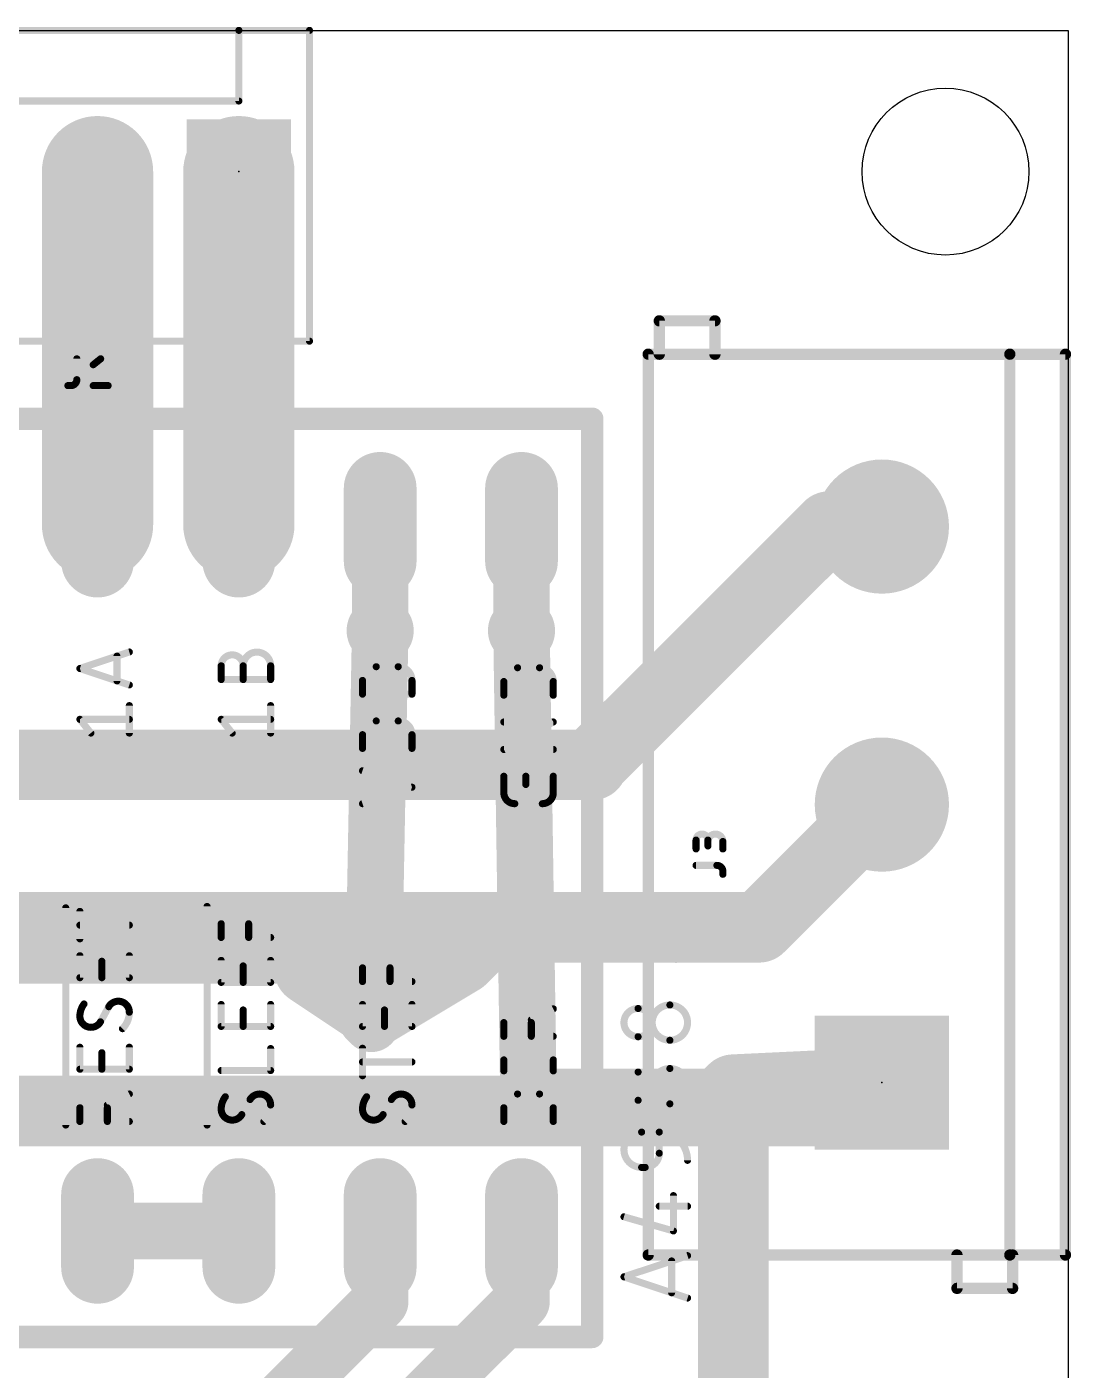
# Model space of a CAD drawing. Extents: x 36.8 to 81, y -0.1 to 39.4.
# Drawn here: x 62.23 to 81, y 15.28 to 39.43 of the extents above; entities that cross this region are included whole.
import ezdxf

# ---------------------------------------------------------------- set-up
doc = ezdxf.new("R2010")
doc.units = 0
for name, color, linetype in [('1', 22, 'CONTINUOUS'), ('16', 175, 'CONTINUOUS'), ('17', 82, 'CONTINUOUS'), ('18', 82, 'CONTINUOUS'), ('20', 30, 'CONTINUOUS'), ('21', 253, 'CONTINUOUS'), ('23', 7, 'CONTINUOUS'), ('25', 253, 'CONTINUOUS'), ('27', 253, 'CONTINUOUS'), ('51', 253, 'CONTINUOUS')]:
    doc.layers.add(name, color=color, linetype=linetype)

# ---------------------------------------------------------------- blocks, each defined once
blk = doc.blocks.new('SQUAREP')
blk.add_solid([(-0.5, -0.5), (0.5, -0.5), (-0.5, 0.5), (0.5, 0.5)])
blk = doc.blocks.new('ROUNDP')
at = {"const_width": 0.5}
blk.add_lwpolyline([(0, -0.25, 1), (0, 0.25, 1), (0, -0.25)], format="xyb", dxfattribs=at)
blk = doc.blocks.new('LONGP100')
at = {"const_width": 1}
blk.add_lwpolyline([(-0.5, 0), (0.5, 0)], dxfattribs=at)
at = {"const_width": 0.5}
for points in [[(-0.5, 0.25, 1), (-0.5, -0.25)], [(0.5, -0.25, 1), (0.5, 0.25)]]:
    blk.add_lwpolyline(points, format="xyb", dxfattribs=at)
blk = doc.blocks.new('ROUNDV')
at = {"const_width": 0.5}
blk.add_lwpolyline([(0, -0.25, 1), (0, 0.25, 1), (0, -0.25)], format="xyb", dxfattribs=at)

msp = doc.modelspace()

# ---------------------------------------------------------------- linework, layer by layer
at = {"layer": '1', "const_width": 1.016}
for points in [[(68.58, 28.575), (68.453, 21.717)], [(71.12, 28.575), (71.247, 20.066)]]:
    msp.add_lwpolyline(points, dxfattribs=at)
at = {"layer": '1', "const_width": 0.508}
for points in [[(68.834, 28.5703, 1), (68.326, 28.5797)], [(71.374, 28.5788, 1), (70.866, 28.5712)], [(68.199, 21.7217, 1), (68.707, 21.7123)], [(70.993, 20.0622, 1), (71.501, 20.0698)]]:
    msp.add_lwpolyline(points, format="xyb", dxfattribs=at)
at = {"layer": '16'}
for points, const_width in [([(63.5, 36.83), (63.5, 30.48)], 2), ([(66.04, 36.83), (66.04, 30.48)], 2), ([(68.58, 28.575), (68.58, 30.48)], 1.016), ([(71.12, 30.48), (71.12, 28.575)], 1.016), ([(76.6497, 30.447), (72.39, 26.1874)], 1.27), ([(77.597, 30.447), (76.6497, 30.447)], 1.27), ([(72.39, 26.162), (72.39, 26.1874)], 1.27), ([(72.39, 26.162), (53.34, 26.162)], 1.27), ([(75.391, 23.241), (77.51, 25.36)], 1.27), ([(77.51, 25.36), (77.597, 25.447)], 1.016), ([(68.072, 23.241), (42.799, 23.241)], 1.27), ([(68.072, 23.241), (67.31, 22.479)], 1.27), ([(70.612, 23.241), (68.072, 23.241)], 1.27), ([(70.0405, 22.6695), (70.612, 23.241)], 1.27), ([(70.612, 23.241), (75.391, 23.241)], 1.27), ([(67.31, 22.86), (43.18, 22.86)], 1.27), ([(67.31, 22.479), (67.31, 22.86)], 1.27), ([(69.85, 22.86), (68.58, 22.86)], 1.27), ([(70.0405, 22.6695), (69.85, 22.86)], 1.27), ([(68.453, 21.717), (70.0405, 22.6695)], 1.27), ([(68.453, 21.717), (67.31, 22.479)], 1.27), ([(68.421, 21.5044), (68.453, 21.717)], 1.016), ([(68.3353, 21.59), (68.421, 21.5044)], 1.016), ([(77.597, 20.447), (74.93, 20.32)], 1.27), ([(77.089, 19.939), (77.597, 20.447)], 1.27), ([(74.676, 20.066), (74.93, 20.32)], 1.27), ([(74.93, 20.32), (74.93, 11.43)], 1.27), ([(46.99, 19.939), (77.089, 19.939)], 1.27), ([(71.247, 20.066), (74.676, 20.066)], 1.27), ([(71.247, 20.066), (71.247, 19.939)], 1.016), ([(71.247, 19.939), (55.753, 19.939)], 1.016), ([(74.93, 11.43), (74.93, 19.05)], 1.016), ([(63.5, 17.78), (66.04, 17.78)], 1.016), ([(68.58, 17.78), (68.58, 16.51)], 1.016), ([(71.12, 17.78), (71.12, 16.51)], 1.016), ([(68.58, 16.51), (63.5, 11.43)], 1.016), ([(71.12, 16.51), (66.04, 11.43)], 1.016)]:
    msp.add_lwpolyline(points, dxfattribs=dict(at, const_width=const_width))
for points, const_width in [([(64, 36.83, 1), (63, 36.83)], 1), ([(66.54, 36.83, 1), (65.54, 36.83)], 1), ([(63, 30.48, 1), (64, 30.48)], 1), ([(65.54, 30.48, 1), (66.54, 30.48)], 1), ([(68.834, 30.48, 1), (68.326, 30.48)], 0.508), ([(71.374, 30.48, 1), (70.866, 30.48)], 0.508), ([(76.6497, 30.7645, 1), (76.6497, 30.1295)], 0.635), ([(76.8742, 30.2225, 1), (76.4251, 30.6715)], 0.635), ([(77.597, 30.1295, 1), (77.597, 30.7645)], 0.635), ([(68.326, 28.575, 1), (68.834, 28.575)], 0.508), ([(70.866, 28.575, 1), (71.374, 28.575)], 0.508), ([(72.7075, 26.1874, 1), (72.0725, 26.1874)], 0.635), ([(72.1655, 26.4119, 1), (72.6145, 25.9628)], 0.635), ([(72.39, 25.8445, 1), (72.39, 26.4795)], 0.635), ([(72.0725, 26.162, 1), (72.7075, 26.162)], 0.635), ([(77.7345, 25.1355, 1), (77.2855, 25.5845)], 0.635), ([(77.7766, 25.2674, 1), (77.4174, 25.6266)], 0.508), ([(77.3304, 25.5396, 1), (77.6896, 25.1804)], 0.508), ([(68.072, 23.5585, 1), (68.072, 22.9235)], 0.635), ([(68.2965, 23.0165, 1), (67.8475, 23.4655)], 0.635), ([(68.072, 22.9235, 1), (68.072, 23.5585)], 0.635), ([(70.612, 23.5585, 1), (70.612, 22.9235)], 0.635), ([(70.8365, 23.0165, 1), (70.3875, 23.4655)], 0.635), ([(70.612, 22.9235, 1), (70.612, 23.5585)], 0.635), ([(75.1665, 23.4655, 1), (75.6155, 23.0165)], 0.635), ([(75.391, 22.9235, 1), (75.391, 23.5585)], 0.635), ([(67.6275, 22.86, 1), (66.9925, 22.86)], 0.635), ([(67.31, 22.5425, 1), (67.31, 23.1775)], 0.635), ([(68.58, 23.1775, 1), (68.58, 22.5425)], 0.635), ([(70.0745, 23.0845, 1), (69.6255, 22.6355)], 0.635), ([(69.85, 22.5425, 1), (69.85, 23.1775)], 0.635), ([(69.816, 22.894, 1), (70.265, 22.445)], 0.635), ([(69.816, 22.445, 1), (70.265, 22.894)], 0.635), ([(70.2039, 22.3972, 1), (69.8771, 22.9418)], 0.635), ([(67.4861, 22.7432, 1), (67.1339, 22.2148)], 0.635), ([(67.0855, 22.7035, 1), (67.5345, 22.2545)], 0.635), ([(66.9925, 22.479, 1), (67.6275, 22.479)], 0.635), ([(68.2896, 21.9893, 1), (68.6164, 21.4447)], 0.635), ([(68.7042, 21.6792, 1), (68.2018, 21.7548)], 0.508), ([(68.2769, 21.4528, 1), (68.6291, 21.9812)], 0.635), ([(68.5149, 21.7696, 1), (68.1557, 21.4104)], 0.508), ([(68.1698, 21.5422, 1), (68.6721, 21.4665)], 0.508), ([(68.2414, 21.3248, 1), (68.6006, 21.684)], 0.508), ([(77.8215, 20.2225, 1), (77.3725, 20.6715)], 0.635), ([(77.6121, 20.1299, 1), (77.5819, 20.7641)], 0.635), ([(75.2475, 20.32, 1), (74.6125, 20.32)], 0.635), ([(74.9149, 20.6371, 1), (74.9451, 20.0029)], 0.635), ([(75.1545, 20.0955, 1), (74.7055, 20.5445)], 0.635), ([(71.247, 20.3835, 1), (71.247, 19.7485)], 0.635), ([(71.501, 20.066, 1), (70.993, 20.066)], 0.508), ([(74.4515, 20.2905, 1), (74.9005, 19.8415)], 0.635), ([(74.676, 19.7485, 1), (74.676, 20.3835)], 0.635), ([(77.089, 19.6215, 1), (77.089, 20.2565)], 0.635), ([(71.247, 19.685, 1), (71.247, 20.193)], 0.508), ([(76.8645, 20.1635, 1), (77.3135, 19.7145)], 0.635), ([(70.993, 19.939, 1), (71.501, 19.939)], 0.508), ([(75.184, 19.05, 1), (74.676, 19.05)], 0.508), ([(63.5, 18.034, 1), (63.5, 17.526)], 0.508), ([(66.04, 17.526, 1), (66.04, 18.034)], 0.508), ([(68.834, 17.78, 1), (68.326, 17.78)], 0.508), ([(71.374, 17.78, 1), (70.866, 17.78)], 0.508), ([(68.7596, 16.3304, 1), (68.4004, 16.6896)], 0.508), ([(71.2996, 16.3304, 1), (70.9404, 16.6896)], 0.508), ([(68.326, 16.51, 1), (68.834, 16.51)], 0.508), ([(70.866, 16.51, 1), (71.374, 16.51)], 0.508)]:
    msp.add_lwpolyline(points, format="xyb", dxfattribs=dict(at, const_width=const_width))
at = {"layer": '20'}
for p, q in [((80.95, 39.36), (36.83, 39.36)), ((80.95, 0), (80.95, 39.36))]:
    msp.add_line(p, q, dxfattribs=at)
msp.add_circle((78.74, 36.83), 1.5, dxfattribs=at)
at = {"layer": '21'}
for points, const_width in [([(58.42, 39.37), (66.04, 39.37)], 0.127), ([(66.04, 39.37), (67.31, 39.37)], 0.127), ([(66.04, 39.37), (66.04, 38.1)], 0.127), ([(67.31, 33.782), (67.31, 39.37)], 0.127), ([(66.04, 38.1), (58.42, 38.1)], 0.127), ([(57.15, 33.782), (67.31, 33.782)], 0.127), ([(73.397, 17.347), (73.397, 33.547)], 0.2032), ([(73.397, 33.547), (79.897, 33.547)], 0.2032), ([(79.897, 33.547), (80.897, 33.547)], 0.2032), ([(79.897, 33.547), (79.897, 17.347)], 0.2032), ([(80.897, 33.547), (80.897, 17.347)], 0.2032), ([(52.07, 32.385), (72.39, 32.385)], 0.4064), ([(72.39, 32.385), (72.39, 15.875)], 0.4064), ([(63.1825, 27.8948), (64.0715, 28.1912)], 0.127), ([(63.8493, 28.1171), (63.8493, 27.6726)], 0.127), ([(64.0715, 27.5985), (63.1825, 27.8948)], 0.127), ([(65.7225, 27.6957), (65.7225, 27.9427)], 0.127), ([(66.1176, 27.6957), (66.1176, 27.9427)], 0.127), ([(66.6115, 27.9427), (66.6115, 27.6957)], 0.127), ([(68.5094, 27.927), (68.9046, 27.927)], 0.127), ([(71.0494, 27.9081), (71.4446, 27.9081)], 0.127), ([(66.6115, 27.6957), (65.7225, 27.6957)], 0.127), ([(68.2625, 27.4331), (68.2625, 27.6801)], 0.127), ([(69.1515, 27.6801), (69.1515, 27.4331)], 0.127), ([(70.8025, 27.4142), (70.8025, 27.6612)], 0.127), ([(71.6915, 27.6612), (71.6915, 27.4142)], 0.127), ([(69.1515, 27.4331), (68.2625, 27.4331)], 0.127), ([(71.6915, 27.4142), (70.8025, 27.4142)], 0.127), ([(64.0715, 26.7335), (64.0715, 27.2274)], 0.127), ([(66.6115, 26.7335), (66.6115, 27.2274)], 0.127), ([(63.3801, 26.7335), (63.1825, 26.9804)], 0.127), ([(63.1825, 26.9804), (64.0715, 26.9804)], 0.127), ([(65.9201, 26.7335), (65.7225, 26.9804)], 0.127), ([(65.7225, 26.9804), (66.6115, 26.9804)], 0.127), ([(68.5094, 26.9517), (68.9046, 26.9517)], 0.127), ([(70.8025, 26.4389), (71.6915, 26.9327)], 0.127), ([(71.6915, 26.9327), (70.8025, 26.9327)], 0.127), ([(68.2625, 26.4578), (68.2625, 26.7047)], 0.127), ([(69.1515, 26.7047), (69.1515, 26.4578)], 0.127), ([(69.1515, 26.4578), (68.2625, 26.4578)], 0.127), ([(71.6915, 26.4389), (70.8025, 26.4389)], 0.127), ([(69.1515, 25.7598), (68.2625, 26.0562)], 0.127), ([(70.8025, 25.6611), (70.8025, 25.9574)], 0.127), ([(71.1976, 25.8092), (71.1976, 25.9574)], 0.127), ([(71.1976, 25.9574), (71.6915, 25.9574)], 0.127), ([(71.6915, 25.9574), (71.6915, 25.6611)], 0.127), ([(68.2625, 25.4635), (69.1515, 25.7598)], 0.127), ([(71.4939, 25.4635), (71.0001, 25.4635)], 0.127), ([(65.4685, 19.685), (65.4685, 23.6151)], 0.127), ([(62.9285, 19.685), (62.9285, 23.5902)], 0.127), ([(63.1825, 23.0328), (63.1825, 23.5267)], 0.127), ([(64.0715, 23.2797), (63.1825, 23.2797)], 0.127), ([(65.7225, 23.0577), (65.7225, 23.3046)], 0.127), ([(66.2164, 23.3046), (66.2164, 23.0577)], 0.127), ([(66.6115, 23.0577), (65.7225, 23.0577)], 0.127), ([(63.1825, 22.3341), (63.1825, 22.7292)], 0.127), ([(64.0715, 22.7292), (64.0715, 22.3341)], 0.127), ([(65.7225, 22.2502), (65.7225, 22.6453)], 0.127), ([(66.6115, 22.6453), (66.6115, 22.2502)], 0.127), ([(63.5776, 22.3341), (63.5776, 22.6304)], 0.127), ([(66.1176, 22.2502), (66.1176, 22.5465)], 0.127), ([(68.2625, 22.2652), (68.2625, 22.5121)], 0.127), ([(68.7564, 22.5121), (68.7564, 22.2652)], 0.127), ([(64.0715, 22.3341), (63.1825, 22.3341)], 0.127), ([(66.6115, 22.2502), (65.7225, 22.2502)], 0.127), ([(69.1515, 22.2652), (68.2625, 22.2652)], 0.127), ([(63.7011, 21.8125), (63.5529, 21.5408)], 0.127), ([(65.7225, 21.4577), (65.7225, 21.8528)], 0.127), ([(66.1176, 21.4577), (66.1176, 21.754)], 0.127), ([(66.6115, 21.8528), (66.6115, 21.4577)], 0.127), ([(68.2625, 21.4577), (68.2625, 21.8528)], 0.127), ([(68.6576, 21.4577), (68.6576, 21.754)], 0.127), ([(69.1515, 21.8528), (69.1515, 21.4577)], 0.127), ([(71.6915, 21.7739), (71.2964, 21.5764)], 0.127), ([(66.6115, 21.4577), (65.7225, 21.4577)], 0.127), ([(69.1515, 21.4577), (68.2625, 21.4577)], 0.127), ([(70.8025, 21.28), (70.8025, 21.527)], 0.127), ([(71.2964, 21.527), (71.2964, 21.28)], 0.127), ([(71.6915, 21.28), (70.8025, 21.28)], 0.127), ([(63.1825, 20.6881), (63.1825, 21.0833)], 0.127), ([(63.5776, 20.6881), (63.5776, 20.9845)], 0.127), ([(64.0715, 21.0833), (64.0715, 20.6881)], 0.127), ([(66.6115, 20.6652), (66.6115, 21.0603)], 0.127), ([(68.2625, 20.5715), (68.2625, 21.0653)], 0.127), ([(69.1515, 20.8184), (68.2625, 20.8184)], 0.127), ([(70.8025, 20.6587), (70.8025, 20.8562)], 0.127), ([(70.8025, 20.7574), (71.6915, 20.7574)], 0.127), ([(71.6915, 20.6587), (71.6915, 20.8562)], 0.127), ([(64.0715, 20.6881), (63.1825, 20.6881)], 0.127), ([(65.7225, 20.6652), (66.6115, 20.6652)], 0.127), ([(64.0715, 20.2424), (63.6764, 20.0448)], 0.127), ([(71.0494, 20.2424), (71.4446, 20.2424)], 0.127), ([(63.1825, 19.7485), (63.1825, 19.9954)], 0.127), ([(63.6764, 19.9954), (63.6764, 19.7485)], 0.127), ([(66.2411, 20.1436), (66.0929, 19.872)], 0.127), ([(68.7811, 20.1436), (68.6329, 19.872)], 0.127), ([(70.8025, 19.7485), (70.8025, 19.9954)], 0.127), ([(71.6915, 19.9954), (71.6915, 19.7485)], 0.127), ([(64.0715, 19.7485), (63.1825, 19.7485)], 0.127), ([(71.6915, 19.7485), (70.8025, 19.7485)], 0.127), ([(79.897, 17.347), (73.397, 17.347)], 0.2032), ([(80.897, 17.347), (79.897, 17.347)], 0.2032), ([(72.39, 15.875), (52.07, 15.875)], 0.4064)]:
    msp.add_lwpolyline(points, dxfattribs=dict(at, const_width=const_width))
for points, const_width in [([(66.04, 39.4018, 1), (66.04, 39.3383)], 0.0635), ([(66.0718, 39.37, 1), (66.0083, 39.37)], 0.0635), ([(66.04, 39.3383, 1), (66.04, 39.4018)], 0.0635), ([(67.3418, 39.37, 1), (67.2782, 39.37)], 0.0635), ([(67.31, 39.3383, 1), (67.31, 39.4018)], 0.0635), ([(66.0083, 38.1, 1), (66.0718, 38.1)], 0.0635), ([(66.04, 38.0682, 1), (66.04, 38.1318)], 0.0635), ([(67.31, 33.7503, 1), (67.31, 33.8138)], 0.0635), ([(67.2782, 33.782, 1), (67.3418, 33.782)], 0.0635), ([(73.4478, 33.547, 1), (73.3462, 33.547)], 0.1016), ([(73.397, 33.5978, 1), (73.397, 33.4962)], 0.1016), ([(79.897, 33.5978, 1), (79.897, 33.4962)], 0.1016), ([(79.9478, 33.547, 1), (79.8462, 33.547)], 0.1016), ([(79.897, 33.4962, 1), (79.897, 33.5978)], 0.1016), ([(80.9478, 33.547, 1), (80.8462, 33.547)], 0.1016), ([(80.897, 33.4962, 1), (80.897, 33.5978)], 0.1016), ([(72.4916, 32.385, 1), (72.2884, 32.385)], 0.2032), ([(72.39, 32.2834, 1), (72.39, 32.4866)], 0.2032), ([(63.881, 28.1171, 1), (63.8175, 28.1171)], 0.0635), ([(64.0815, 28.1611, 1), (64.0615, 28.2213)], 0.0635), ([(66.1176, 27.9427, 1), (65.7225, 27.9427)], 0.127), ([(66.6115, 27.9427, 1), (66.1176, 27.9427)], 0.127), ([(63.1925, 27.925, 1), (63.1725, 27.8647)], 0.0635), ([(63.1725, 27.925, 1), (63.1925, 27.8647)], 0.0635), ([(65.7542, 27.9427, 1), (65.6907, 27.9427)], 0.0635), ([(65.6907, 27.9427, 1), (65.7542, 27.9427)], 0.0635), ([(66.1494, 27.9427, 1), (66.0859, 27.9427)], 0.0635), ([(66.0859, 27.9427, 1), (66.1494, 27.9427)], 0.0635), ([(66.0859, 27.9427, 1), (66.1494, 27.9427)], 0.0635), ([(66.6433, 27.9427, 1), (66.5798, 27.9427)], 0.0635), ([(66.5798, 27.9427, 1), (66.6433, 27.9427)], 0.0635), ([(68.5094, 27.927, 0.4142), (68.2625, 27.6801)], 0.127), ([(68.5094, 27.9588, 1), (68.5094, 27.8953)], 0.0635), ([(68.5094, 27.8953, 1), (68.5094, 27.9588)], 0.0635), ([(68.9046, 27.9588, 1), (68.9046, 27.8953)], 0.0635), ([(69.1515, 27.6801, 0.4142), (68.9046, 27.927)], 0.127), ([(68.9046, 27.8953, 1), (68.9046, 27.9588)], 0.0635), ([(71.0494, 27.9081, 0.4142), (70.8025, 27.6612)], 0.127), ([(71.0494, 27.9398, 1), (71.0494, 27.8764)], 0.0635), ([(71.0494, 27.8764, 1), (71.0494, 27.9398)], 0.0635), ([(71.6915, 27.6612, 0.4142), (71.4446, 27.9081)], 0.127), ([(71.4446, 27.9398, 1), (71.4446, 27.8764)], 0.0635), ([(71.4446, 27.8764, 1), (71.4446, 27.9398)], 0.0635), ([(63.8175, 27.6726, 1), (63.881, 27.6726)], 0.0635), ([(64.0615, 27.5684, 1), (64.0815, 27.6286)], 0.0635), ([(65.7225, 27.7275, 1), (65.7225, 27.664)], 0.0635), ([(65.6907, 27.6957, 1), (65.7542, 27.6957)], 0.0635), ([(66.0859, 27.6957, 1), (66.1494, 27.6957)], 0.0635), ([(66.5798, 27.6957, 1), (66.6433, 27.6957)], 0.0635), ([(66.6115, 27.664, 1), (66.6115, 27.7275)], 0.0635), ([(68.2943, 27.6801, 1), (68.2308, 27.6801)], 0.0635), ([(68.2308, 27.6801, 1), (68.2943, 27.6801)], 0.0635), ([(69.1833, 27.6801, 1), (69.1197, 27.6801)], 0.0635), ([(69.1197, 27.6801, 1), (69.1833, 27.6801)], 0.0635), ([(70.8343, 27.6612, 1), (70.7708, 27.6612)], 0.0635), ([(70.7708, 27.6612, 1), (70.8343, 27.6612)], 0.0635), ([(71.7233, 27.6612, 1), (71.6598, 27.6612)], 0.0635), ([(71.6598, 27.6612, 1), (71.7233, 27.6612)], 0.0635), ([(68.2625, 27.4649, 1), (68.2625, 27.4014)], 0.0635), ([(68.2308, 27.4331, 1), (68.2943, 27.4331)], 0.0635), ([(69.1197, 27.4331, 1), (69.1833, 27.4331)], 0.0635), ([(69.1515, 27.4014, 1), (69.1515, 27.4649)], 0.0635), ([(70.8025, 27.446, 1), (70.8025, 27.3825)], 0.0635), ([(70.7708, 27.4142, 1), (70.8343, 27.4142)], 0.0635), ([(71.6598, 27.4142, 1), (71.7233, 27.4142)], 0.0635), ([(71.6915, 27.3825, 1), (71.6915, 27.446)], 0.0635), ([(64.1033, 27.2274, 1), (64.0397, 27.2274)], 0.0635), ([(66.6433, 27.2274, 1), (66.5798, 27.2274)], 0.0635), ([(63.2073, 27.0003, 1), (63.1577, 26.9606)], 0.0635), ([(63.1825, 27.0122, 1), (63.1825, 26.9487)], 0.0635), ([(64.0715, 26.9487, 1), (64.0715, 27.0122)], 0.0635), ([(65.7473, 27.0003, 1), (65.6977, 26.9606)], 0.0635), ([(65.7225, 27.0122, 1), (65.7225, 26.9487)], 0.0635), ([(66.6115, 26.9487, 1), (66.6115, 27.0122)], 0.0635), ([(68.5094, 26.9517, 0.4142), (68.2625, 26.7047)], 0.127), ([(68.5094, 26.9834, 1), (68.5094, 26.9199)], 0.0635), ([(68.5094, 26.9199, 1), (68.5094, 26.9834)], 0.0635), ([(69.1515, 26.7047, 0.4142), (68.9046, 26.9517)], 0.127), ([(68.9046, 26.9834, 1), (68.9046, 26.9199)], 0.0635), ([(68.9046, 26.9199, 1), (68.9046, 26.9834)], 0.0635), ([(70.8025, 26.9645, 1), (70.8025, 26.901)], 0.0635), ([(71.7069, 26.905, 1), (71.6761, 26.9605)], 0.0635), ([(71.6915, 26.901, 1), (71.6915, 26.9645)], 0.0635), ([(63.3553, 26.7137, 1), (63.4048, 26.7533)], 0.0635), ([(64.0397, 26.7335, 1), (64.1033, 26.7335)], 0.0635), ([(65.8953, 26.7137, 1), (65.9448, 26.7533)], 0.0635), ([(66.5798, 26.7335, 1), (66.6433, 26.7335)], 0.0635), ([(68.2943, 26.7047, 1), (68.2308, 26.7047)], 0.0635), ([(68.2308, 26.7047, 1), (68.2943, 26.7047)], 0.0635), ([(69.1833, 26.7047, 1), (69.1197, 26.7047)], 0.0635), ([(69.1197, 26.7047, 1), (69.1833, 26.7047)], 0.0635), ([(68.2625, 26.4895, 1), (68.2625, 26.426)], 0.0635), ([(68.2308, 26.4578, 1), (68.2943, 26.4578)], 0.0635), ([(69.1197, 26.4578, 1), (69.1833, 26.4578)], 0.0635), ([(69.1515, 26.426, 1), (69.1515, 26.4895)], 0.0635), ([(70.8025, 26.4706, 1), (70.8025, 26.4071)], 0.0635), ([(70.7871, 26.4666, 1), (70.8179, 26.4111)], 0.0635), ([(71.6915, 26.4071, 1), (71.6915, 26.4706)], 0.0635), ([(68.2725, 26.0863, 1), (68.2525, 26.026)], 0.0635), ([(70.8343, 25.9574, 1), (70.7708, 25.9574)], 0.0635), ([(71.2294, 25.9574, 1), (71.1659, 25.9574)], 0.0635), ([(71.1976, 25.9891, 1), (71.1976, 25.9256)], 0.0635), ([(71.7233, 25.9574, 1), (71.6598, 25.9574)], 0.0635), ([(71.6915, 25.9256, 1), (71.6915, 25.9891)], 0.0635), ([(69.1615, 25.7297, 1), (69.1415, 25.79)], 0.0635), ([(69.1415, 25.7297, 1), (69.1615, 25.79)], 0.0635), ([(70.8025, 25.6611, 0.4142), (71.0001, 25.4635)], 0.127), ([(70.8342, 25.6611, 1), (70.7708, 25.6611)], 0.0635), ([(70.7708, 25.6611, 1), (70.8343, 25.6611)], 0.0635), ([(71.1659, 25.8092, 1), (71.2294, 25.8092)], 0.0635), ([(71.4939, 25.4635, 0.4142), (71.6915, 25.6611)], 0.127), ([(71.7233, 25.6611, 1), (71.6598, 25.6611)], 0.0635), ([(71.6598, 25.6611, 1), (71.7233, 25.6611)], 0.0635), ([(68.2525, 25.4936, 1), (68.2725, 25.4334)], 0.0635), ([(71.0001, 25.4952, 1), (71.0001, 25.4318)], 0.0635), ([(71.0001, 25.4318, 1), (71.0001, 25.4952)], 0.0635), ([(71.4939, 25.4952, 1), (71.4939, 25.4317)], 0.0635), ([(71.4939, 25.4318, 1), (71.4939, 25.4952)], 0.0635), ([(65.5003, 23.6151, 1), (65.4368, 23.6151)], 0.0635), ([(62.9603, 23.5902, 1), (62.8967, 23.5902)], 0.0635), ([(63.2143, 23.5267, 1), (63.1508, 23.5267)], 0.0635), ([(66.2164, 23.3046, 1), (65.7225, 23.3046)], 0.127), ([(63.1825, 23.3115, 1), (63.1825, 23.248)], 0.0635), ([(64.0715, 23.248, 1), (64.0715, 23.3115)], 0.0635), ([(65.7542, 23.3046, 1), (65.6907, 23.3046)], 0.0635), ([(65.6907, 23.3046, 1), (65.7542, 23.3046)], 0.0635), ([(66.2481, 23.3046, 1), (66.1846, 23.3046)], 0.0635), ([(66.1846, 23.3046, 1), (66.2481, 23.3046)], 0.0635), ([(63.1508, 23.0328, 1), (63.2143, 23.0328)], 0.0635), ([(65.7225, 23.0894, 1), (65.7225, 23.0259)], 0.0635), ([(65.6907, 23.0577, 1), (65.7542, 23.0577)], 0.0635), ([(66.1846, 23.0577, 1), (66.2481, 23.0577)], 0.0635), ([(66.6115, 23.0259, 1), (66.6115, 23.0894)], 0.0635), ([(63.2143, 22.7292, 1), (63.1508, 22.7292)], 0.0635), ([(64.1033, 22.7292, 1), (64.0397, 22.7292)], 0.0635), ([(65.7542, 22.6453, 1), (65.6907, 22.6453)], 0.0635), ([(66.6433, 22.6453, 1), (66.5798, 22.6453)], 0.0635), ([(68.7564, 22.5121, 1), (68.2625, 22.5121)], 0.127), ([(63.6094, 22.6304, 1), (63.5459, 22.6304)], 0.0635), ([(66.1494, 22.5465, 1), (66.0859, 22.5465)], 0.0635), ([(68.2943, 22.5121, 1), (68.2308, 22.5121)], 0.0635), ([(68.2308, 22.5121, 1), (68.2943, 22.5121)], 0.0635), ([(68.7881, 22.5121, 1), (68.7246, 22.5121)], 0.0635), ([(68.7246, 22.5121, 1), (68.7881, 22.5121)], 0.0635), ([(63.1825, 22.3658, 1), (63.1825, 22.3023)], 0.0635), ([(63.1508, 22.3341, 1), (63.2143, 22.3341)], 0.0635), ([(63.5459, 22.3341, 1), (63.6094, 22.3341)], 0.0635), ([(64.0397, 22.3341, 1), (64.1033, 22.3341)], 0.0635), ([(64.0715, 22.3023, 1), (64.0715, 22.3658)], 0.0635), ([(65.7225, 22.2819, 1), (65.7225, 22.2184)], 0.0635), ([(65.6907, 22.2502, 1), (65.7542, 22.2502)], 0.0635), ([(66.0859, 22.2502, 1), (66.1494, 22.2502)], 0.0635), ([(66.5798, 22.2502, 1), (66.6433, 22.2502)], 0.0635), ([(66.6115, 22.2184, 1), (66.6115, 22.2819)], 0.0635), ([(68.2625, 22.297, 1), (68.2625, 22.2335)], 0.0635), ([(68.2308, 22.2652, 1), (68.2943, 22.2652)], 0.0635), ([(68.7246, 22.2652, 1), (68.7881, 22.2652)], 0.0635), ([(69.1515, 22.2335, 1), (69.1515, 22.297)], 0.0635), ([(63.2566, 21.8618, 0.1623), (63.1825, 21.6396)], 0.127), ([(63.282, 21.8428, 1), (63.2312, 21.8809)], 0.0635), ([(63.6737, 21.8286, 1), (63.7284, 21.7963)], 0.0635), ([(63.8739, 21.9112, 0.2656), (63.7011, 21.8125)], 0.127), ([(63.729, 21.7973, 1), (63.6732, 21.8277)], 0.0635), ([(63.8739, 21.943, 1), (63.8739, 21.8795)], 0.0635), ([(64.0715, 21.7137, 0.4142), (63.8739, 21.9112)], 0.127), ([(63.8739, 21.8795, 1), (63.8739, 21.943)], 0.0635), ([(63.948, 21.4173, 0.2), (64.0715, 21.7137)], 0.127), ([(64.1032, 21.7137, 1), (64.0398, 21.7137)], 0.0635), ([(64.0398, 21.7137, 1), (64.1032, 21.7137)], 0.0635), ([(65.7542, 21.8528, 1), (65.6907, 21.8528)], 0.0635), ([(66.1494, 21.754, 1), (66.0859, 21.754)], 0.0635), ([(66.6433, 21.8528, 1), (66.5798, 21.8528)], 0.0635), ([(68.2943, 21.8528, 1), (68.2308, 21.8528)], 0.0635), ([(68.6894, 21.754, 1), (68.6259, 21.754)], 0.0635), ([(69.1833, 21.8528, 1), (69.1197, 21.8528)], 0.0635), ([(71.2964, 21.527, 1), (70.8025, 21.527)], 0.127), ([(71.7057, 21.7455, 1), (71.6773, 21.8023)], 0.0635), ([(63.1825, 21.6396, 0.4142), (63.3801, 21.442)], 0.127), ([(63.2143, 21.6396, 1), (63.1508, 21.6396)], 0.0635), ([(63.1508, 21.6396, 1), (63.2143, 21.6396)], 0.0635), ([(63.3801, 21.442, 0.2656), (63.5529, 21.5408)], 0.127), ([(63.3801, 21.4738, 1), (63.3801, 21.4103)], 0.0635), ([(63.3801, 21.4103, 1), (63.3801, 21.4738)], 0.0635), ([(63.525, 21.556, 1), (63.5808, 21.5256)], 0.0635), ([(63.5803, 21.5247, 1), (63.5256, 21.5569)], 0.0635), ([(65.7225, 21.4894, 1), (65.7225, 21.4259)], 0.0635), ([(66.6115, 21.4259, 1), (66.6115, 21.4894)], 0.0635), ([(68.2625, 21.4894, 1), (68.2625, 21.4259)], 0.0635), ([(69.1515, 21.4259, 1), (69.1515, 21.4894)], 0.0635), ([(70.8343, 21.527, 1), (70.7708, 21.527)], 0.0635), ([(70.7708, 21.527, 1), (70.8343, 21.527)], 0.0635), ([(71.3281, 21.527, 1), (71.2646, 21.527)], 0.0635), ([(71.2646, 21.527, 1), (71.3281, 21.527)], 0.0635), ([(71.2822, 21.6048, 1), (71.3106, 21.548)], 0.0635), ([(63.9257, 21.4399, 1), (63.9704, 21.3948)], 0.0635), ([(65.6907, 21.4577, 1), (65.7542, 21.4577)], 0.0635), ([(66.0859, 21.4577, 1), (66.1494, 21.4577)], 0.0635), ([(66.5798, 21.4577, 1), (66.6433, 21.4577)], 0.0635), ([(68.2308, 21.4577, 1), (68.2943, 21.4577)], 0.0635), ([(68.6259, 21.4577, 1), (68.6894, 21.4577)], 0.0635), ([(69.1197, 21.4577, 1), (69.1833, 21.4577)], 0.0635), ([(70.8025, 21.3118, 1), (70.8025, 21.2483)], 0.0635), ([(70.7708, 21.28, 1), (70.8343, 21.28)], 0.0635), ([(71.2646, 21.28, 1), (71.3281, 21.28)], 0.0635), ([(71.6915, 21.2483, 1), (71.6915, 21.3118)], 0.0635), ([(63.2143, 21.0833, 1), (63.1508, 21.0833)], 0.0635), ([(63.6094, 20.9845, 1), (63.5459, 20.9845)], 0.0635), ([(64.1033, 21.0833, 1), (64.0397, 21.0833)], 0.0635), ([(66.6433, 21.0603, 1), (66.5798, 21.0603)], 0.0635), ([(68.2943, 21.0653, 1), (68.2308, 21.0653)], 0.0635), ([(68.2625, 20.8501, 1), (68.2625, 20.7867)], 0.0635), ([(69.1515, 20.7867, 1), (69.1515, 20.8501)], 0.0635), ([(70.8343, 20.8562, 1), (70.7708, 20.8562)], 0.0635), ([(70.8025, 20.7892, 1), (70.8025, 20.7257)], 0.0635), ([(71.7233, 20.8562, 1), (71.6598, 20.8562)], 0.0635), ([(71.6915, 20.7257, 1), (71.6915, 20.7892)], 0.0635), ([(63.1825, 20.7199, 1), (63.1825, 20.6564)], 0.0635), ([(63.1508, 20.6881, 1), (63.2143, 20.6881)], 0.0635), ([(63.5459, 20.6881, 1), (63.6094, 20.6881)], 0.0635), ([(64.0397, 20.6881, 1), (64.1033, 20.6881)], 0.0635), ([(64.0715, 20.6564, 1), (64.0715, 20.7199)], 0.0635), ([(65.7225, 20.697, 1), (65.7225, 20.6335)], 0.0635), ([(66.5798, 20.6652, 1), (66.6433, 20.6652)], 0.0635), ([(66.6115, 20.6335, 1), (66.6115, 20.697)], 0.0635), ([(68.2308, 20.5715, 1), (68.2943, 20.5715)], 0.0635), ([(70.7708, 20.6587, 1), (70.8343, 20.6587)], 0.0635), ([(71.6598, 20.6587, 1), (71.7233, 20.6587)], 0.0635), ([(63.6764, 19.9954, 1), (63.1825, 19.9954)], 0.127), ([(64.0857, 20.214, 1), (64.0573, 20.2708)], 0.0635), ([(66.4139, 20.2424, 0.2656), (66.2411, 20.1436)], 0.127), ([(66.6115, 20.0448, 0.4142), (66.4139, 20.2424)], 0.127), ([(66.4139, 20.2741, 1), (66.4139, 20.2106)], 0.0635), ([(66.4139, 20.2106, 1), (66.4139, 20.2741)], 0.0635), ([(68.9539, 20.2424, 0.2656), (68.7811, 20.1436)], 0.127), ([(69.1515, 20.0448, 0.4142), (68.9539, 20.2424)], 0.127), ([(68.9539, 20.2741, 1), (68.9539, 20.2106)], 0.0635), ([(68.9539, 20.2106, 1), (68.9539, 20.2741)], 0.0635), ([(71.0494, 20.2424, 0.4142), (70.8025, 19.9954)], 0.127), ([(71.0494, 20.2741, 1), (71.0494, 20.2106)], 0.0635), ([(71.0494, 20.2106, 1), (71.0494, 20.2741)], 0.0635), ([(71.6915, 19.9954, 0.4142), (71.4446, 20.2424)], 0.127), ([(71.4446, 20.2741, 1), (71.4446, 20.2106)], 0.0635), ([(71.4446, 20.2106, 1), (71.4446, 20.2741)], 0.0635), ([(63.2143, 19.9954, 1), (63.1508, 19.9954)], 0.0635), ([(63.7081, 19.9954, 1), (63.6446, 19.9954)], 0.0635), ([(63.6622, 20.0732, 1), (63.6906, 20.0164)], 0.0635), ([(65.7966, 20.193, 0.1623), (65.7225, 19.9708)], 0.127), ([(65.822, 20.1739, 1), (65.7712, 20.2121)], 0.0635), ([(66.2137, 20.1597, 1), (66.2684, 20.1275)], 0.0635), ([(66.269, 20.1284, 1), (66.2132, 20.1588)], 0.0635), ([(66.488, 19.7485, 0.2), (66.6115, 20.0448)], 0.127), ([(66.6432, 20.0448, 1), (66.5798, 20.0448)], 0.0635), ([(66.5798, 20.0448, 1), (66.6432, 20.0448)], 0.0635), ([(68.3366, 20.193, 0.1623), (68.2625, 19.9708)], 0.127), ([(68.362, 20.1739, 1), (68.3112, 20.2121)], 0.0635), ([(68.7537, 20.1597, 1), (68.8084, 20.1275)], 0.0635), ([(68.809, 20.1284, 1), (68.7532, 20.1588)], 0.0635), ([(69.028, 19.7485, 0.2), (69.1515, 20.0448)], 0.127), ([(69.1832, 20.0448, 1), (69.1198, 20.0448)], 0.0635), ([(69.1198, 20.0448, 1), (69.1832, 20.0448)], 0.0635), ([(70.8343, 19.9954, 1), (70.7708, 19.9954)], 0.0635), ([(71.7233, 19.9954, 1), (71.6598, 19.9954)], 0.0635), ([(63.1508, 19.9954, 1), (63.2143, 19.9954)], 0.0635), ([(63.1825, 19.7802, 1), (63.1825, 19.7168)], 0.0635), ([(63.6446, 19.9954, 1), (63.7081, 19.9954)], 0.0635), ([(64.0715, 19.7168, 1), (64.0715, 19.7802)], 0.0635), ([(65.6907, 19.9708, 1), (65.7542, 19.9707)], 0.0635), ([(65.7225, 19.9708, 0.4142), (65.9201, 19.7732)], 0.127), ([(65.7542, 19.9708, 1), (65.6907, 19.9708)], 0.0635), ([(65.9201, 19.7732, 0.2656), (66.0929, 19.872)], 0.127), ([(65.9201, 19.8049, 1), (65.9201, 19.7414)], 0.0635), ([(65.9201, 19.7414, 1), (65.9201, 19.8049)], 0.0635), ([(66.065, 19.8872, 1), (66.1208, 19.8568)], 0.0635), ([(66.1203, 19.8559, 1), (66.0656, 19.8881)], 0.0635), ([(68.2625, 19.9708, 0.4142), (68.4601, 19.7732)], 0.127), ([(68.2943, 19.9708, 1), (68.2308, 19.9708)], 0.0635), ([(68.2308, 19.9708, 1), (68.2943, 19.9707)], 0.0635), ([(68.4601, 19.7732, 0.2656), (68.6329, 19.872)], 0.127), ([(68.4601, 19.8049, 1), (68.4601, 19.7414)], 0.0635), ([(68.4601, 19.7414, 1), (68.4601, 19.8049)], 0.0635), ([(68.605, 19.8872, 1), (68.6608, 19.8568)], 0.0635), ([(68.6603, 19.8559, 1), (68.6056, 19.8881)], 0.0635), ([(70.7708, 19.9954, 1), (70.8343, 19.9954)], 0.0635), ([(70.8025, 19.7802, 1), (70.8025, 19.7168)], 0.0635), ([(71.6598, 19.9954, 1), (71.7233, 19.9954)], 0.0635), ([(71.6915, 19.7168, 1), (71.6915, 19.7802)], 0.0635), ([(62.8967, 19.685, 1), (62.9603, 19.685)], 0.0635), ([(63.1508, 19.7485, 1), (63.2143, 19.7485)], 0.0635), ([(63.6446, 19.7485, 1), (63.7081, 19.7485)], 0.0635), ([(65.4368, 19.685, 1), (65.5003, 19.685)], 0.0635), ([(66.4657, 19.771, 1), (66.5104, 19.726)], 0.0635), ([(69.0057, 19.771, 1), (69.0504, 19.726)], 0.0635), ([(70.7708, 19.7485, 1), (70.8343, 19.7485)], 0.0635), ([(71.6598, 19.7485, 1), (71.7233, 19.7485)], 0.0635), ([(73.397, 17.3978, 1), (73.397, 17.2962)], 0.1016), ([(73.3462, 17.347, 1), (73.4478, 17.347)], 0.1016), ([(79.897, 17.3978, 1), (79.897, 17.2962)], 0.1016), ([(79.8462, 17.347, 1), (79.9478, 17.347)], 0.1016), ([(79.897, 17.2962, 1), (79.897, 17.3978)], 0.1016), ([(80.8462, 17.347, 1), (80.9478, 17.347)], 0.1016), ([(80.897, 17.2962, 1), (80.897, 17.3978)], 0.1016), ([(72.2884, 15.875, 1), (72.4916, 15.875)], 0.2032), ([(72.39, 15.7734, 1), (72.39, 15.9766)], 0.2032)]:
    msp.add_lwpolyline(points, format="xyb", dxfattribs=dict(at, const_width=const_width))
at = {"layer": '23'}
for p in [(66.04, 36.83), (77.597, 20.447)]:
    msp.add_point(p, dxfattribs=at)
at = {"layer": '25'}
for points, const_width in [([(63.1593, 33.4645, 1), (63.0958, 33.4645)], 0.0635), ([(63.4026, 33.382, 1), (63.4422, 33.3325)], 0.0635), ([(63.5882, 33.4645, 1), (63.5247, 33.4645)], 0.0635), ([(63.5763, 33.4397, 1), (63.5366, 33.4893)], 0.0635), ([(63.0204, 32.9819, 0.4142), (63.1276, 33.0891)], 0.127), ([(63.1593, 33.0891, 1), (63.0958, 33.0891)], 0.0635), ([(63.0958, 33.0891, 1), (63.1593, 33.0891)], 0.0635), ([(62.9667, 33.0137, 1), (62.9667, 32.9502)], 0.0635), ([(63.0204, 33.0137, 1), (63.0204, 32.9502)], 0.0635), ([(63.0204, 32.9502, 1), (63.0204, 33.0137)], 0.0635), ([(63.4224, 33.0137, 1), (63.4224, 32.9502)], 0.0635), ([(63.5247, 32.9819, 1), (63.5882, 32.9819)], 0.0635), ([(63.6905, 32.9502, 1), (63.6905, 33.0137)], 0.0635), ([(74.4714, 24.81, 1), (74.2569, 24.81)], 0.127), ([(74.7395, 24.7832, 1), (74.4714, 24.7832)], 0.127), ([(74.2887, 24.81, 1), (74.2251, 24.81)], 0.0635), ([(74.2251, 24.81, 1), (74.2887, 24.81)], 0.0635), ([(74.2251, 24.6492, 1), (74.2887, 24.6492)], 0.0635), ([(74.5031, 24.81, 1), (74.4396, 24.81)], 0.0635), ([(74.4396, 24.81, 1), (74.5031, 24.81)], 0.0635), ([(74.4396, 24.7832, 1), (74.5031, 24.7832)], 0.0635), ([(74.4396, 24.7028, 1), (74.5031, 24.7028)], 0.0635), ([(74.7713, 24.7832, 1), (74.7078, 24.7832)], 0.0635), ([(74.7078, 24.7832, 1), (74.7713, 24.7832)], 0.0635), ([(74.7078, 24.6492, 1), (74.7713, 24.6492)], 0.0635), ([(74.2569, 24.3861, 1), (74.2569, 24.3226)], 0.0635), ([(74.7395, 24.2471, 0.4142), (74.6323, 24.3544)], 0.127), ([(74.6323, 24.3861, 1), (74.6323, 24.3226)], 0.0635), ([(74.6323, 24.3226, 1), (74.6323, 24.3861)], 0.0635), ([(74.7713, 24.2471, 1), (74.7078, 24.2471)], 0.0635), ([(74.7078, 24.2471, 1), (74.7713, 24.2471)], 0.0635), ([(74.7078, 24.1935, 1), (74.7713, 24.1935)], 0.0635)]:
    msp.add_lwpolyline(points, format="xyb", dxfattribs=dict(at, const_width=const_width))
at = {"layer": '25', "const_width": 0.127}
for points in [[(63.1276, 33.4645), (63.1276, 33.0891)], [(63.4224, 33.3573), (63.5564, 33.4645)], [(63.5564, 33.4645), (63.5564, 32.9819)], [(63.0204, 32.9819), (62.9667, 32.9819)], [(63.4224, 32.9819), (63.6905, 32.9819)], [(74.2569, 24.6492), (74.2569, 24.81)], [(74.4714, 24.81), (74.4714, 24.7028)], [(74.7395, 24.6492), (74.7395, 24.7832)], [(74.2569, 24.3544), (74.6323, 24.3544)], [(74.7395, 24.2471), (74.7395, 24.1935)]]:
    msp.add_lwpolyline(points, dxfattribs=at)
at = {"layer": '27'}
for points, const_width in [([(73.2155, 21.7805, 1), (73.2155, 21.2725)], 0.127), ([(73.2155, 21.2725, 1), (73.2155, 21.7805)], 0.127), ([(73.2155, 21.8122, 1), (73.2155, 21.7488)], 0.0635), ([(73.2155, 21.7488, 1), (73.2155, 21.8122)], 0.0635), ([(73.787, 21.844, 1), (73.787, 21.209)], 0.127), ([(73.787, 21.8758, 1), (73.787, 21.8123)], 0.0635), ([(73.787, 21.209, 1), (73.787, 21.844)], 0.127), ([(73.787, 21.8123, 1), (73.787, 21.8758)], 0.0635), ([(73.2155, 21.3042, 1), (73.2155, 21.2408)], 0.0635), ([(73.2155, 21.2408, 1), (73.2155, 21.3042)], 0.0635), ([(73.787, 21.2407, 1), (73.787, 21.1773)], 0.0635), ([(73.787, 21.1773, 1), (73.787, 21.2407)], 0.0635), ([(73.2155, 20.6375, 1), (73.2155, 20.1295)], 0.127), ([(73.2155, 20.1295, 1), (73.2155, 20.6375)], 0.127), ([(73.2155, 20.6692, 1), (73.2155, 20.6058)], 0.0635), ([(73.2155, 20.6058, 1), (73.2155, 20.6692)], 0.0635), ([(73.787, 20.701, 1), (73.787, 20.066)], 0.127), ([(73.787, 20.066, 1), (73.787, 20.701)], 0.127), ([(73.787, 20.7327, 1), (73.787, 20.6693)], 0.0635), ([(73.787, 20.6693, 1), (73.787, 20.7327)], 0.0635), ([(73.2155, 20.1612, 1), (73.2155, 20.0978)], 0.0635), ([(73.2155, 20.0978, 1), (73.2155, 20.1612)], 0.0635), ([(73.787, 20.0978, 1), (73.787, 20.0343)], 0.0635), ([(73.787, 20.0343, 1), (73.787, 20.0978)], 0.0635), ([(73.279, 19.558, 1), (73.279, 18.923)], 0.127), ([(73.279, 19.5897, 1), (73.279, 19.5263)], 0.0635), ([(73.279, 19.5263, 1), (73.279, 19.5897)], 0.0635), ([(74.1045, 19.05, 0.4142), (73.5965, 19.558)], 0.127), ([(73.6283, 19.558, 1), (73.5648, 19.558)], 0.0635), ([(73.5965, 19.5897, 1), (73.5965, 19.5263)], 0.0635), ([(73.5965, 19.5263, 1), (73.5965, 19.5897)], 0.0635), ([(73.3425, 18.923, 0.4142), (73.5965, 19.177)], 0.127), ([(73.6283, 19.177, 1), (73.5648, 19.177)], 0.0635), ([(73.5648, 19.177, 1), (73.6283, 19.177)], 0.0635), ([(73.279, 18.9548, 1), (73.279, 18.8913)], 0.0635), ([(73.279, 18.8913, 1), (73.279, 18.9548)], 0.0635), ([(73.3425, 18.9548, 1), (73.3425, 18.8913)], 0.0635), ([(73.3425, 18.8913, 1), (73.3425, 18.9548)], 0.0635), ([(74.0727, 19.05, 1), (74.1363, 19.05)], 0.0635), ([(73.8822, 18.415, 1), (73.8187, 18.415)], 0.0635), ([(73.5965, 18.2563, 1), (73.5965, 18.1928)], 0.0635), ([(74.1045, 18.1928, 1), (74.1045, 18.2563)], 0.0635), ([(72.9702, 18.0645, 1), (72.9528, 18.0035)], 0.0635), ([(73.8187, 17.78, 1), (73.8822, 17.78)], 0.0635), ([(73.8418, 17.7495, 1), (73.8592, 17.8105)], 0.0635), ([(74.1145, 17.3054, 1), (74.0945, 17.3656)], 0.0635), ([(73.8505, 17.2402, 1), (73.787, 17.2402)], 0.0635), ([(72.9715, 16.9846, 1), (72.9515, 16.9244)], 0.0635), ([(72.9515, 16.9846, 1), (72.9715, 16.9244)], 0.0635), ([(73.787, 16.6687, 1), (73.8505, 16.6687)], 0.0635), ([(74.0945, 16.5434, 1), (74.1145, 16.6036)], 0.0635)]:
    msp.add_lwpolyline(points, format="xyb", dxfattribs=dict(at, const_width=const_width))
at = {"layer": '27', "const_width": 0.127}
for points in [[(73.279, 19.558), (73.5965, 19.558)], [(73.5965, 19.558), (73.5965, 19.177)], [(73.3425, 18.923), (73.279, 18.923)], [(73.8505, 17.78), (73.8505, 18.415)], [(73.5965, 18.2245), (74.1045, 18.2245)], [(72.9615, 18.034), (73.8505, 17.78)], [(72.9615, 16.9545), (74.1045, 17.3355)], [(73.8188, 17.2402), (73.8188, 16.6687)], [(74.1045, 16.5735), (72.9615, 16.9545)]]:
    msp.add_lwpolyline(points, dxfattribs=at)
at = {"layer": '51', "const_width": 0.2032}
for points in [[(73.597, 33.547), (73.597, 34.147)], [(73.597, 34.147), (74.597, 34.147)], [(74.597, 34.147), (74.597, 33.547)], [(78.947, 17.347), (78.947, 16.747)], [(79.947, 16.747), (79.947, 17.347)], [(78.947, 16.747), (79.947, 16.747)]]:
    msp.add_lwpolyline(points, dxfattribs=at)
at = {"layer": '51'}
for points, const_width in [([(73.6478, 34.147, 1), (73.5462, 34.147)], 0.1016), ([(73.597, 34.1978, 1), (73.597, 34.0962)], 0.1016), ([(74.6478, 34.147, 1), (74.5462, 34.147)], 0.1016), ([(74.597, 34.0962, 1), (74.597, 34.1978)], 0.1016), ([(73.5462, 33.547, 1), (73.6478, 33.547)], 0.1016), ([(74.5462, 33.547, 1), (74.6478, 33.547)], 0.1016), ([(73.897, 22.6642, 1), (73.897, 23.2298, 1), (73.897, 22.6642)], 0.127), ([(78.9978, 17.347, 1), (78.8962, 17.347)], 0.1016), ([(79.9978, 17.347, 1), (79.8962, 17.347)], 0.1016), ([(78.947, 16.7978, 1), (78.947, 16.6962)], 0.1016), ([(78.8962, 16.747, 1), (78.9978, 16.747)], 0.1016), ([(79.8962, 16.747, 1), (79.9978, 16.747)], 0.1016), ([(79.947, 16.6962, 1), (79.947, 16.7978)], 0.1016)]:
    msp.add_lwpolyline(points, format="xyb", dxfattribs=dict(at, const_width=const_width))

# ---------------------------------------------------------------- block references
at = {"layer": '17'}
for name, p, xscale, yscale, rotation in [('ROUNDP', (63.5, 36.83), 1.8796, 1.8796, 180), ('ROUNDP', (63.5, 36.83), 1.8796, 1.8796, 180), ('SQUAREP', (66.04, 36.83), 1.8796, 1.8796, 180), ('SQUAREP', (66.04, 36.83), 1.8796, 1.8796, 180), ('LONGP100', (63.5, 30.48), 1.308, 1.308, 90), ('LONGP100', (63.5, 30.48), 1.308, 1.308, 90), ('LONGP100', (66.04, 30.48), 1.308, 1.308, 90), ('LONGP100', (66.04, 30.48), 1.308, 1.308, 90), ('LONGP100', (68.58, 30.48), 1.308, 1.308, 90), ('LONGP100', (68.58, 30.48), 1.308, 1.308, 90), ('LONGP100', (71.12, 30.48), 1.308, 1.308, 90), ('LONGP100', (71.12, 30.48), 1.308, 1.308, 90), ('ROUNDP', (77.597, 30.447), 2.413, 2.413, 90), ('ROUNDP', (77.597, 30.447), 2.413, 2.413, 90), ('ROUNDP', (77.597, 25.447), 2.413, 2.413, 90), ('ROUNDP', (77.597, 25.447), 2.413, 2.413, 90), ('SQUAREP', (77.597, 20.447), 2.413, 2.413, 90), ('SQUAREP', (77.597, 20.447), 2.413, 2.413, 90), ('LONGP100', (63.5, 17.78), 1.308, 1.308, 90), ('LONGP100', (63.5, 17.78), 1.308, 1.308, 90), ('LONGP100', (66.04, 17.78), 1.308, 1.308, 90), ('LONGP100', (66.04, 17.78), 1.308, 1.308, 90), ('LONGP100', (68.58, 17.78), 1.308, 1.308, 90), ('LONGP100', (68.58, 17.78), 1.308, 1.308, 90), ('LONGP100', (71.12, 17.78), 1.308, 1.308, 90), ('LONGP100', (71.12, 17.78), 1.308, 1.308, 90)]:
    msp.add_blockref(name, p, dxfattribs=dict(at, xscale=xscale, yscale=yscale, rotation=rotation))
at = {"layer": '18', "xscale": 1.2064, "yscale": 1.2064}
for p in [(68.58, 28.575), (68.58, 28.575), (71.12, 28.575), (71.12, 28.575), (68.453, 21.717), (68.453, 21.717), (71.247, 20.066), (71.247, 20.066)]:
    msp.add_blockref('ROUNDV', p, dxfattribs=at)

doc.saveas('drawing.dxf')
